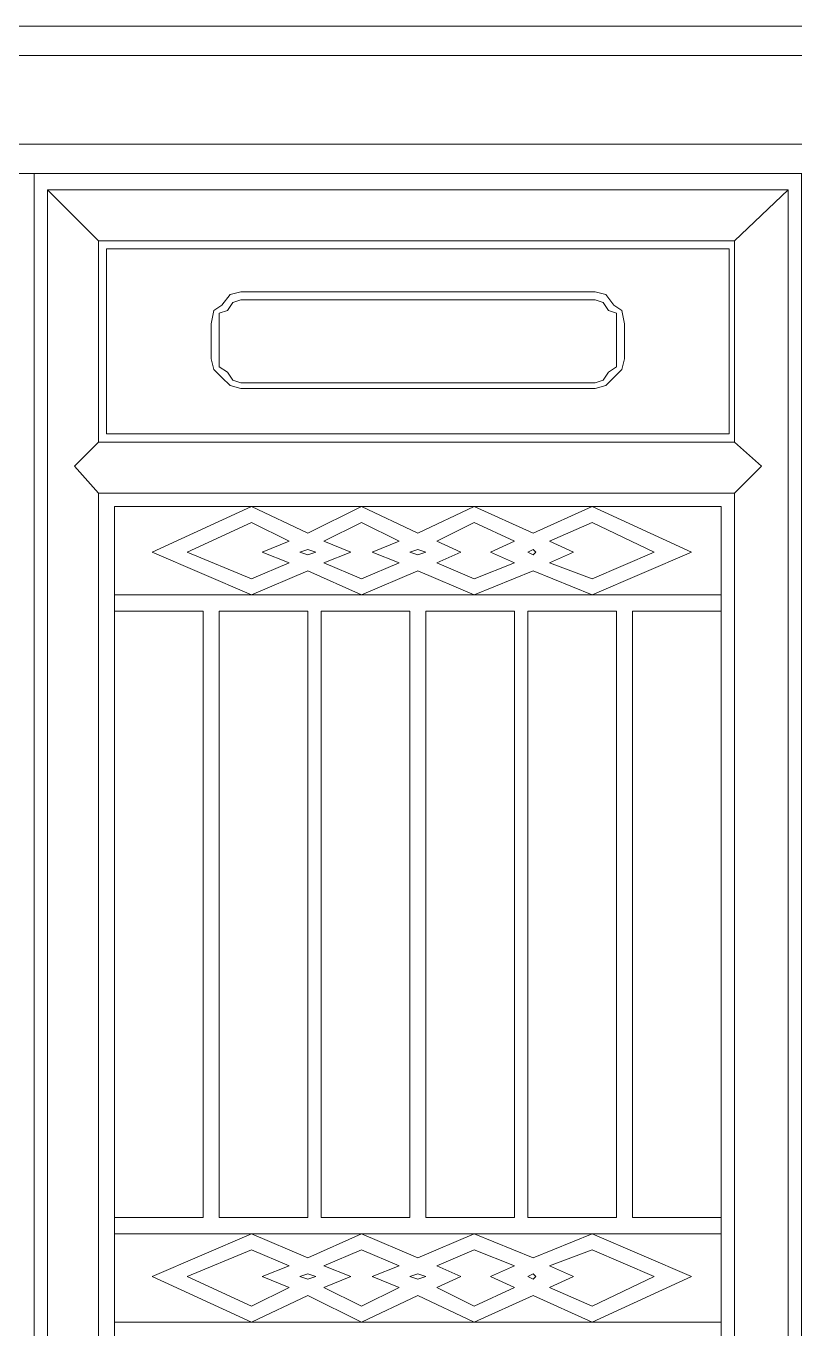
# Model space of a CAD drawing. Header units: centimetres. Extents: x -9.8 to 7.8, y -8.8 to 8.
# Drawn here: x -5.07 to -1.06, y 1.19 to 7.98 of the extents above; entities that cross this region are included whole.
import ezdxf

# ---------------------------------------------------------------- set-up
doc = ezdxf.new("R2010")
doc.units = ezdxf.units.CM
doc.header["$MEASUREMENT"] = 0
doc.layers.add('layer 1', color=7, linetype='Continuous')

msp = doc.modelspace()

# ---------------------------------------------------------------- linework, layer by layer
at = {"layer": 'layer 1', "color": 250, "lineweight": 0}
for points, knots in [([(-9.81791, 7.98399), (-9.81791, 7.98399), (7.76277, 7.98399), (7.76277, 7.98399), (7.76277, 7.98399), (7.76277, 7.98399), (7.76277, -8.84087), (7.76277, -8.84087), (7.76277, -8.84087), (7.76277, -8.84087), (-9.81791, -8.84087), (-9.81791, -8.84087), (-9.81791, -8.84087), (-9.81791, -8.84087), (-9.81791, 7.98399), (-9.81791, 7.98399)], [0, 0, 0, 0, 0.25, 0.25, 0.25, 0.25, 0.5, 0.5, 0.5, 0.5, 0.75, 0.75, 0.75, 0.75, 1, 1, 1, 1]), ([(-9.66394, 7.83002), (-9.66394, 7.83002), (7.6088, 7.83002), (7.6088, 7.83002), (7.6088, 7.83002), (7.6088, 7.83002), (7.6088, -8.6869), (7.6088, -8.6869), (7.6088, -8.6869), (7.6088, -8.6869), (-9.66394, -8.6869), (-9.66394, -8.6869), (-9.66394, -8.6869), (-9.66394, -8.6869), (-9.66394, 7.83002), (-9.66394, 7.83002)], [0, 0, 0, 0, 0.25, 0.25, 0.25, 0.25, 0.5, 0.5, 0.5, 0.5, 0.75, 0.75, 0.75, 0.75, 1, 1, 1, 1]), ([(-9.20203, 7.36811), (-9.20203, 7.36811), (7.14689, 7.36811), (7.14689, 7.36811), (7.14689, 7.36811), (7.14689, 7.36811), (7.14689, -8.22499), (7.14689, -8.22499), (7.14689, -8.22499), (7.14689, -8.22499), (-9.20203, -8.22499), (-9.20203, -8.22499), (-9.20203, -8.22499), (-9.20203, -8.22499), (-9.20203, 7.36811), (-9.20203, 7.36811)], [0, 0, 0, 0, 0.25, 0.25, 0.25, 0.25, 0.5, 0.5, 0.5, 0.5, 0.75, 0.75, 0.75, 0.75, 1, 1, 1, 1]), ([(-9.04806, -8.07102), (-9.04806, -8.07102), (-9.04806, 7.21414), (-9.04806, 7.21414), (-9.04806, 7.21414), (-9.04806, 7.21414), (2.98969, 7.21414), (2.98969, 7.21414), (2.98969, 7.21414), (2.98969, 7.21414), (2.98969, -8.07102), (2.98969, -8.07102), (2.98969, -8.07102), (2.98969, -8.07102), (-9.04806, -8.07102), (-9.04806, -8.07102)], [0, 0, 0, 0, 0.25, 0.25, 0.25, 0.25, 0.5, 0.5, 0.5, 0.5, 0.75, 0.75, 0.75, 0.75, 1, 1, 1, 1]), ([(-9.04806, -8.07102), (-9.04806, -8.07102), (-9.04806, 7.21414), (-9.04806, 7.21414), (-9.04806, 7.21414), (-9.04806, 7.21414), (-5.0308, 7.21414), (-5.0308, 7.21414), (-5.0308, 7.21414), (-5.0308, 7.21414), (-5.0308, -8.07102), (-5.0308, -8.07102), (-5.0308, -8.07102), (-5.0308, -8.07102), (-9.04806, -8.07102), (-9.04806, -8.07102)], [0, 0, 0, 0, 0.25, 0.25, 0.25, 0.25, 0.5, 0.5, 0.5, 0.5, 0.75, 0.75, 0.75, 0.75, 1, 1, 1, 1]), ([(-1.02757, -8.07102), (-1.02757, -8.07102), (-1.02757, 7.21414), (-1.02757, 7.21414), (-1.02757, 7.21414), (-1.02757, 7.21414), (-5.0308, 7.21414), (-5.0308, 7.21414), (-5.0308, 7.21414), (-5.0308, 7.21414), (-5.0308, -8.07102), (-5.0308, -8.07102), (-5.0308, -8.07102), (-5.0308, -8.07102), (-1.02757, -8.07102), (-1.02757, -8.07102)], [0, 0, 0, 0, 0.25, 0.25, 0.25, 0.25, 0.5, 0.5, 0.5, 0.5, 0.75, 0.75, 0.75, 0.75, 1, 1, 1, 1]), ([(-4.96083, -7.98702), (-4.96083, -7.98702), (-1.09754, -7.98702), (-1.09754, -7.98702), (-1.09754, -7.98702), (-1.09754, -7.98702), (-1.09754, 7.13014), (-1.09754, 7.13014), (-1.09754, 7.13014), (-1.09754, 7.13014), (-4.96083, 7.13014), (-4.96083, 7.13014), (-4.96083, 7.13014), (-4.96083, 7.13014), (-4.96083, -7.98702), (-4.96083, -7.98702)], [0, 0, 0, 0, 0.25, 0.25, 0.25, 0.25, 0.5, 0.5, 0.5, 0.5, 0.75, 0.75, 0.75, 0.75, 1, 1, 1, 1]), ([(-1.37742, 6.86411), (-1.37742, 6.86411), (-4.6948, 6.86411), (-4.6948, 6.86411), (-4.6948, 6.86411), (-4.6948, 6.86411), (-4.6948, 5.81437), (-4.6948, 5.81437), (-4.6948, 5.81437), (-4.6948, 5.81437), (-1.37742, 5.81437), (-1.37742, 5.81437), (-1.37742, 5.81437), (-1.37742, 5.81437), (-1.37742, 6.86411), (-1.37742, 6.86411)], [0, 0, 0, 0, 0.25, 0.25, 0.25, 0.25, 0.5, 0.5, 0.5, 0.5, 0.75, 0.75, 0.75, 0.75, 1, 1, 1, 1]), ([(-4.65289, 6.8222), (-4.65289, 6.8222), (-4.65289, 5.85628), (-4.65289, 5.85628), (-4.65289, 5.85628), (-4.65289, 5.85628), (-1.40548, 5.85628), (-1.40548, 5.85628), (-1.40548, 5.85628), (-1.40548, 5.85628), (-1.40548, 6.8222), (-1.40548, 6.8222), (-1.40548, 6.8222), (-1.40548, 6.8222), (-4.65289, 6.8222), (-4.65289, 6.8222), (-4.65289, 6.8222), (-4.65289, 6.8222), (-1.40548, 6.8222), (-1.40548, 6.8222)], [0, 0, 0, 0, 0.2, 0.2, 0.2, 0.2, 0.4, 0.4, 0.4, 0.4, 0.6, 0.6, 0.6, 0.6, 0.8, 0.8, 0.8, 0.8, 1, 1, 1, 1]), ([(-3.95301, 6.59826), (-3.95301, 6.59826), (-4.00895, 6.58423), (-4.00895, 6.58423), (-4.00895, 6.58423), (-4.00895, 6.58423), (-4.05104, 6.52829), (-4.05104, 6.52829)], [0, 0, 0, 0, 0.5, 0.5, 0.5, 0.5, 1, 1, 1, 1]), ([(-2.00734, 6.52829), (-2.00734, 6.52829), (-2.04943, 6.58423), (-2.04943, 6.58423), (-2.04943, 6.58423), (-2.04943, 6.58423), (-2.10537, 6.59826), (-2.10537, 6.59826)], [0, 0, 0, 0, 0.5, 0.5, 0.5, 0.5, 1, 1, 1, 1]), ([(-4.05104, 6.52829), (-4.05104, 6.52829), (-4.09295, 6.50023), (-4.09295, 6.50023), (-4.09295, 6.50023), (-4.09295, 6.50023), (-4.10698, 6.43026), (-4.10698, 6.43026)], [0, 0, 0, 0, 0.5, 0.5, 0.5, 0.5, 1, 1, 1, 1]), ([(-3.95301, 6.55617), (-3.95301, 6.55617), (-3.99492, 6.54232), (-3.99492, 6.54232), (-3.99492, 6.54232), (-3.99492, 6.54232), (-4.02298, 6.50023), (-4.02298, 6.50023)], [0, 0, 0, 0, 0.5, 0.5, 0.5, 0.5, 1, 1, 1, 1]), ([(-2.0354, 6.50023), (-2.0354, 6.50023), (-2.06328, 6.54232), (-2.06328, 6.54232), (-2.06328, 6.54232), (-2.06328, 6.54232), (-2.10537, 6.55617), (-2.10537, 6.55617)], [0, 0, 0, 0, 0.5, 0.5, 0.5, 0.5, 1, 1, 1, 1]), ([(-1.9514, 6.43026), (-1.9514, 6.43026), (-1.96543, 6.50023), (-1.96543, 6.50023), (-1.96543, 6.50023), (-1.96543, 6.50023), (-2.00734, 6.52829), (-2.00734, 6.52829)], [0, 0, 0, 0, 0.5, 0.5, 0.5, 0.5, 1, 1, 1, 1]), ([(-4.02298, 6.50023), (-4.02298, 6.50023), (-4.06489, 6.4862), (-4.06489, 6.4862), (-4.06489, 6.4862), (-4.06489, 6.4862), (-4.06489, 6.44429), (-4.06489, 6.44429)], [0, 0, 0, 0, 0.5, 0.5, 0.5, 0.5, 1, 1, 1, 1]), ([(-1.99331, 6.44429), (-1.99331, 6.44429), (-1.99331, 6.4862), (-1.99331, 6.4862), (-1.99331, 6.4862), (-1.99331, 6.4862), (-2.0354, 6.50023), (-2.0354, 6.50023)], [0, 0, 0, 0, 0.5, 0.5, 0.5, 0.5, 1, 1, 1, 1]), ([(-4.10698, 6.24823), (-4.10698, 6.24823), (-4.09295, 6.19229), (-4.09295, 6.19229), (-4.09295, 6.19229), (-4.09295, 6.19229), (-4.05104, 6.15037), (-4.05104, 6.15037)], [0, 0, 0, 0, 0.5, 0.5, 0.5, 0.5, 1, 1, 1, 1]), ([(-4.06489, 6.24823), (-4.06489, 6.24823), (-4.06489, 6.20632), (-4.06489, 6.20632), (-4.06489, 6.20632), (-4.06489, 6.20632), (-4.02298, 6.17826), (-4.02298, 6.17826)], [0, 0, 0, 0, 0.5, 0.5, 0.5, 0.5, 1, 1, 1, 1]), ([(-2.0354, 6.17826), (-2.0354, 6.17826), (-1.99331, 6.20632), (-1.99331, 6.20632), (-1.99331, 6.20632), (-1.99331, 6.20632), (-1.99331, 6.24823), (-1.99331, 6.24823)], [0, 0, 0, 0, 0.5, 0.5, 0.5, 0.5, 1, 1, 1, 1]), ([(-2.00734, 6.15037), (-2.00734, 6.15037), (-1.96543, 6.19229), (-1.96543, 6.19229), (-1.96543, 6.19229), (-1.96543, 6.19229), (-1.9514, 6.24823), (-1.9514, 6.24823)], [0, 0, 0, 0, 0.5, 0.5, 0.5, 0.5, 1, 1, 1, 1]), ([(-4.05104, 6.15037), (-4.05104, 6.15037), (-4.00895, 6.10828), (-4.00895, 6.10828), (-4.00895, 6.10828), (-4.00895, 6.10828), (-3.95301, 6.09425), (-3.95301, 6.09425)], [0, 0, 0, 0, 0.5, 0.5, 0.5, 0.5, 1, 1, 1, 1]), ([(-4.02298, 6.17826), (-4.02298, 6.17826), (-3.99492, 6.13634), (-3.99492, 6.13634), (-3.99492, 6.13634), (-3.99492, 6.13634), (-3.95301, 6.12231), (-3.95301, 6.12231)], [0, 0, 0, 0, 0.5, 0.5, 0.5, 0.5, 1, 1, 1, 1]), ([(-2.10537, 6.12231), (-2.10537, 6.12231), (-2.06328, 6.13634), (-2.06328, 6.13634), (-2.06328, 6.13634), (-2.06328, 6.13634), (-2.0354, 6.17826), (-2.0354, 6.17826)], [0, 0, 0, 0, 0.5, 0.5, 0.5, 0.5, 1, 1, 1, 1]), ([(-2.10537, 6.09425), (-2.10537, 6.09425), (-2.04943, 6.10828), (-2.04943, 6.10828), (-2.04943, 6.10828), (-2.04943, 6.10828), (-2.00734, 6.15037), (-2.00734, 6.15037)], [0, 0, 0, 0, 0.5, 0.5, 0.5, 0.5, 1, 1, 1, 1]), ([(-1.37742, -6.4054), (-1.37742, -6.4054), (-1.37742, 5.54834), (-1.37742, 5.54834), (-1.37742, 5.54834), (-1.37742, 5.54834), (-4.6948, 5.54834), (-4.6948, 5.54834), (-4.6948, 5.54834), (-4.6948, 5.54834), (-4.6948, -6.4054), (-4.6948, -6.4054), (-4.6948, -6.4054), (-4.6948, -6.4054), (-1.37742, -6.4054), (-1.37742, -6.4054)], [0, 0, 0, 0, 0.25, 0.25, 0.25, 0.25, 0.5, 0.5, 0.5, 0.5, 0.75, 0.75, 0.75, 0.75, 1, 1, 1, 1]), ([(-1.44739, -6.33543), (-1.44739, -6.33543), (-1.44739, 5.47837), (-1.44739, 5.47837), (-1.44739, 5.47837), (-1.44739, 5.47837), (-4.6108, 5.47837), (-4.6108, 5.47837), (-4.6108, 5.47837), (-4.6108, 5.47837), (-4.6108, -6.33543), (-4.6108, -6.33543), (-4.6108, -6.33543), (-4.6108, -6.33543), (-1.44739, -6.33543), (-1.44739, -6.33543)], [0, 0, 0, 0, 0.25, 0.25, 0.25, 0.25, 0.5, 0.5, 0.5, 0.5, 0.75, 0.75, 0.75, 0.75, 1, 1, 1, 1]), ([(-2.73528, 5.47837), (-2.73528, 5.47837), (-2.42734, 5.33843), (-2.42734, 5.33843), (-2.42734, 5.33843), (-2.42734, 5.33843), (-2.1194, 5.47837), (-2.1194, 5.47837), (-2.1194, 5.47837), (-2.1194, 5.47837), (-1.60136, 5.2404), (-1.60136, 5.2404), (-1.60136, 5.2404), (-1.60136, 5.2404), (-2.1194, 5.01646), (-2.1194, 5.01646), (-2.1194, 5.01646), (-2.1194, 5.01646), (-2.42734, 5.14255), (-2.42734, 5.14255), (-2.42734, 5.14255), (-2.42734, 5.14255), (-2.73528, 5.01646), (-2.73528, 5.01646), (-2.73528, 5.01646), (-2.73528, 5.01646), (-3.02919, 5.14255), (-3.02919, 5.14255), (-3.02919, 5.14255), (-3.02919, 5.14255), (-3.3231, 5.01646), (-3.3231, 5.01646), (-3.3231, 5.01646), (-3.3231, 5.01646), (-3.60298, 5.14255), (-3.60298, 5.14255), (-3.60298, 5.14255), (-3.60298, 5.14255), (-3.89707, 5.01646), (-3.89707, 5.01646), (-3.89707, 5.01646), (-3.89707, 5.01646), (-4.41492, 5.2404), (-4.41492, 5.2404), (-4.41492, 5.2404), (-4.41492, 5.2404), (-3.89707, 5.47837), (-3.89707, 5.47837), (-3.89707, 5.47837), (-3.89707, 5.47837), (-3.60298, 5.33843), (-3.60298, 5.33843), (-3.60298, 5.33843), (-3.60298, 5.33843), (-3.3231, 5.47837), (-3.3231, 5.47837), (-3.3231, 5.47837), (-3.3231, 5.47837), (-3.02919, 5.33843), (-3.02919, 5.33843), (-3.02919, 5.33843), (-3.02919, 5.33843), (-2.73528, 5.47837), (-2.73528, 5.47837)], [0, 0, 0, 0, 0.0625, 0.0625, 0.0625, 0.0625, 0.125, 0.125, 0.125, 0.125, 0.1875, 0.1875, 0.1875, 0.1875, 0.25, 0.25, 0.25, 0.25, 0.3125, 0.3125, 0.3125, 0.3125, 0.375, 0.375, 0.375, 0.375, 0.4375, 0.4375, 0.4375, 0.4375, 0.5, 0.5, 0.5, 0.5, 0.5625, 0.5625, 0.5625, 0.5625, 0.625, 0.625, 0.625, 0.625, 0.6875, 0.6875, 0.6875, 0.6875, 0.75, 0.75, 0.75, 0.75, 0.8125, 0.8125, 0.8125, 0.8125, 0.875, 0.875, 0.875, 0.875, 0.9375, 0.9375, 0.9375, 0.9375, 1, 1, 1, 1]), ([(-3.70101, 5.29652), (-3.70101, 5.29652), (-3.84095, 5.2404), (-3.84095, 5.2404), (-3.84095, 5.2404), (-3.84095, 5.2404), (-3.70101, 5.18446), (-3.70101, 5.18446), (-3.70101, 5.18446), (-3.70101, 5.18446), (-3.89707, 5.10046), (-3.89707, 5.10046), (-3.89707, 5.10046), (-3.89707, 5.10046), (-4.23289, 5.2404), (-4.23289, 5.2404), (-4.23289, 5.2404), (-4.23289, 5.2404), (-3.89707, 5.39437), (-3.89707, 5.39437), (-3.89707, 5.39437), (-3.89707, 5.39437), (-3.70101, 5.29652), (-3.70101, 5.29652)], [0, 0, 0, 0, 0.1666667, 0.1666667, 0.1666667, 0.1666667, 0.3333333, 0.3333333, 0.3333333, 0.3333333, 0.5, 0.5, 0.5, 0.5, 0.6666667, 0.6666667, 0.6666667, 0.6666667, 0.8333333, 0.8333333, 0.8333333, 0.8333333, 1, 1, 1, 1]), ([(-3.12722, 5.29652), (-3.12722, 5.29652), (-3.26716, 5.2404), (-3.26716, 5.2404), (-3.26716, 5.2404), (-3.26716, 5.2404), (-3.12722, 5.18446), (-3.12722, 5.18446), (-3.12722, 5.18446), (-3.12722, 5.18446), (-3.3231, 5.10046), (-3.3231, 5.10046), (-3.3231, 5.10046), (-3.3231, 5.10046), (-3.51916, 5.18446), (-3.51916, 5.18446), (-3.51916, 5.18446), (-3.51916, 5.18446), (-3.37904, 5.2404), (-3.37904, 5.2404), (-3.37904, 5.2404), (-3.37904, 5.2404), (-3.51916, 5.29652), (-3.51916, 5.29652), (-3.51916, 5.29652), (-3.51916, 5.29652), (-3.3231, 5.39437), (-3.3231, 5.39437), (-3.3231, 5.39437), (-3.3231, 5.39437), (-3.12722, 5.29652), (-3.12722, 5.29652)], [0, 0, 0, 0, 0.125, 0.125, 0.125, 0.125, 0.25, 0.25, 0.25, 0.25, 0.375, 0.375, 0.375, 0.375, 0.5, 0.5, 0.5, 0.5, 0.625, 0.625, 0.625, 0.625, 0.75, 0.75, 0.75, 0.75, 0.875, 0.875, 0.875, 0.875, 1, 1, 1, 1]), ([(-2.93116, 5.18446), (-2.93116, 5.18446), (-2.80525, 5.2404), (-2.80525, 5.2404), (-2.80525, 5.2404), (-2.80525, 5.2404), (-2.93116, 5.29652), (-2.93116, 5.29652), (-2.93116, 5.29652), (-2.93116, 5.29652), (-2.73528, 5.39437), (-2.73528, 5.39437), (-2.73528, 5.39437), (-2.73528, 5.39437), (-2.52519, 5.29652), (-2.52519, 5.29652), (-2.52519, 5.29652), (-2.52519, 5.29652), (-2.65128, 5.2404), (-2.65128, 5.2404), (-2.65128, 5.2404), (-2.65128, 5.2404), (-2.52519, 5.18446), (-2.52519, 5.18446), (-2.52519, 5.18446), (-2.52519, 5.18446), (-2.73528, 5.10046), (-2.73528, 5.10046), (-2.73528, 5.10046), (-2.73528, 5.10046), (-2.93116, 5.18446), (-2.93116, 5.18446)], [0, 0, 0, 0, 0.125, 0.125, 0.125, 0.125, 0.25, 0.25, 0.25, 0.25, 0.375, 0.375, 0.375, 0.375, 0.5, 0.5, 0.5, 0.5, 0.625, 0.625, 0.625, 0.625, 0.75, 0.75, 0.75, 0.75, 0.875, 0.875, 0.875, 0.875, 1, 1, 1, 1]), ([(-2.34334, 5.29652), (-2.34334, 5.29652), (-2.21725, 5.2404), (-2.21725, 5.2404), (-2.21725, 5.2404), (-2.21725, 5.2404), (-2.34334, 5.18446), (-2.34334, 5.18446), (-2.34334, 5.18446), (-2.34334, 5.18446), (-2.1194, 5.10046), (-2.1194, 5.10046), (-2.1194, 5.10046), (-2.1194, 5.10046), (-1.79742, 5.2404), (-1.79742, 5.2404), (-1.79742, 5.2404), (-1.79742, 5.2404), (-2.1194, 5.39437), (-2.1194, 5.39437), (-2.1194, 5.39437), (-2.1194, 5.39437), (-2.34334, 5.29652), (-2.34334, 5.29652)], [0, 0, 0, 0, 0.1666667, 0.1666667, 0.1666667, 0.1666667, 0.3333333, 0.3333333, 0.3333333, 0.3333333, 0.5, 0.5, 0.5, 0.5, 0.6666667, 0.6666667, 0.6666667, 0.6666667, 0.8333333, 0.8333333, 0.8333333, 0.8333333, 1, 1, 1, 1]), ([(-3.60298, 5.22655), (-3.60298, 5.22655), (-3.64507, 5.2404), (-3.64507, 5.2404), (-3.64507, 5.2404), (-3.64507, 5.2404), (-3.60298, 5.25443), (-3.60298, 5.25443)], [0, 0, 0, 0, 0.5, 0.5, 0.5, 0.5, 1, 1, 1, 1]), ([(-3.60298, 5.25443), (-3.60298, 5.25443), (-3.56107, 5.2404), (-3.56107, 5.2404), (-3.56107, 5.2404), (-3.56107, 5.2404), (-3.60298, 5.22655), (-3.60298, 5.22655)], [0, 0, 0, 0, 0.5, 0.5, 0.5, 0.5, 1, 1, 1, 1]), ([(-3.02919, 5.22655), (-3.02919, 5.22655), (-3.0711, 5.2404), (-3.0711, 5.2404), (-3.0711, 5.2404), (-3.0711, 5.2404), (-3.02919, 5.25443), (-3.02919, 5.25443), (-3.02919, 5.25443), (-3.02919, 5.25443), (-2.9871, 5.2404), (-2.9871, 5.2404), (-2.9871, 5.2404), (-2.9871, 5.2404), (-3.02919, 5.22655), (-3.02919, 5.22655)], [0, 0, 0, 0, 0.25, 0.25, 0.25, 0.25, 0.5, 0.5, 0.5, 0.5, 0.75, 0.75, 0.75, 0.75, 1, 1, 1, 1]), ([(-2.42734, 5.22655), (-2.42734, 5.22655), (-2.41331, 5.2404), (-2.41331, 5.2404), (-2.41331, 5.2404), (-2.41331, 5.2404), (-2.42734, 5.25443), (-2.42734, 5.25443), (-2.42734, 5.25443), (-2.42734, 5.25443), (-2.45522, 5.2404), (-2.45522, 5.2404), (-2.45522, 5.2404), (-2.45522, 5.2404), (-2.42734, 5.22655), (-2.42734, 5.22655)], [0, 0, 0, 0, 0.25, 0.25, 0.25, 0.25, 0.5, 0.5, 0.5, 0.5, 0.75, 0.75, 0.75, 0.75, 1, 1, 1, 1]), ([(-4.6108, 4.93246), (-4.6108, 4.93246), (-4.14889, 4.93246), (-4.14889, 4.93246), (-4.14889, 4.93246), (-4.14889, 4.93246), (-4.14889, 1.76905), (-4.14889, 1.76905), (-4.14889, 1.76905), (-4.14889, 1.76905), (-4.6108, 1.76905), (-4.6108, 1.76905)], [0, 0, 0, 0, 0.3333333, 0.3333333, 0.3333333, 0.3333333, 0.6666667, 0.6666667, 0.6666667, 0.6666667, 1, 1, 1, 1]), ([(-4.06489, 1.76905), (-4.06489, 1.76905), (-4.06489, 4.93246), (-4.06489, 4.93246), (-4.06489, 4.93246), (-4.06489, 4.93246), (-3.60298, 4.93246), (-3.60298, 4.93246), (-3.60298, 4.93246), (-3.60298, 4.93246), (-3.60298, 1.76905), (-3.60298, 1.76905), (-3.60298, 1.76905), (-3.60298, 1.76905), (-4.06489, 1.76905), (-4.06489, 1.76905)], [0, 0, 0, 0, 0.25, 0.25, 0.25, 0.25, 0.5, 0.5, 0.5, 0.5, 0.75, 0.75, 0.75, 0.75, 1, 1, 1, 1]), ([(-3.53301, 1.76905), (-3.53301, 1.76905), (-3.53301, 4.93246), (-3.53301, 4.93246), (-3.53301, 4.93246), (-3.53301, 4.93246), (-3.0711, 4.93246), (-3.0711, 4.93246), (-3.0711, 4.93246), (-3.0711, 4.93246), (-3.0711, 1.76905), (-3.0711, 1.76905), (-3.0711, 1.76905), (-3.0711, 1.76905), (-3.53301, 1.76905), (-3.53301, 1.76905)], [0, 0, 0, 0, 0.25, 0.25, 0.25, 0.25, 0.5, 0.5, 0.5, 0.5, 0.75, 0.75, 0.75, 0.75, 1, 1, 1, 1]), ([(-2.9871, 1.76905), (-2.9871, 1.76905), (-2.9871, 4.93246), (-2.9871, 4.93246), (-2.9871, 4.93246), (-2.9871, 4.93246), (-2.52519, 4.93246), (-2.52519, 4.93246), (-2.52519, 4.93246), (-2.52519, 4.93246), (-2.52519, 1.76905), (-2.52519, 1.76905), (-2.52519, 1.76905), (-2.52519, 1.76905), (-2.9871, 1.76905), (-2.9871, 1.76905)], [0, 0, 0, 0, 0.25, 0.25, 0.25, 0.25, 0.5, 0.5, 0.5, 0.5, 0.75, 0.75, 0.75, 0.75, 1, 1, 1, 1]), ([(-2.45522, 1.76905), (-2.45522, 1.76905), (-2.45522, 4.93246), (-2.45522, 4.93246), (-2.45522, 4.93246), (-2.45522, 4.93246), (-1.99331, 4.93246), (-1.99331, 4.93246), (-1.99331, 4.93246), (-1.99331, 4.93246), (-1.99331, 1.76905), (-1.99331, 1.76905), (-1.99331, 1.76905), (-1.99331, 1.76905), (-2.45522, 1.76905), (-2.45522, 1.76905)], [0, 0, 0, 0, 0.25, 0.25, 0.25, 0.25, 0.5, 0.5, 0.5, 0.5, 0.75, 0.75, 0.75, 0.75, 1, 1, 1, 1]), ([(-1.44739, 1.76905), (-1.44739, 1.76905), (-1.90931, 1.76905), (-1.90931, 1.76905), (-1.90931, 1.76905), (-1.90931, 1.76905), (-1.90931, 4.93246), (-1.90931, 4.93246), (-1.90931, 4.93246), (-1.90931, 4.93246), (-1.44739, 4.93246), (-1.44739, 4.93246)], [0, 0, 0, 0, 0.3333333, 0.3333333, 0.3333333, 0.3333333, 0.6666667, 0.6666667, 0.6666667, 0.6666667, 1, 1, 1, 1]), ([(-2.73528, 1.68505), (-2.73528, 1.68505), (-2.42734, 1.55914), (-2.42734, 1.55914), (-2.42734, 1.55914), (-2.42734, 1.55914), (-2.1194, 1.68505), (-2.1194, 1.68505), (-2.1194, 1.68505), (-2.1194, 1.68505), (-1.60136, 1.46111), (-1.60136, 1.46111), (-1.60136, 1.46111), (-1.60136, 1.46111), (-2.1194, 1.22314), (-2.1194, 1.22314), (-2.1194, 1.22314), (-2.1194, 1.22314), (-2.42734, 1.36326), (-2.42734, 1.36326), (-2.42734, 1.36326), (-2.42734, 1.36326), (-2.73528, 1.22314), (-2.73528, 1.22314), (-2.73528, 1.22314), (-2.73528, 1.22314), (-3.02919, 1.36326), (-3.02919, 1.36326), (-3.02919, 1.36326), (-3.02919, 1.36326), (-3.3231, 1.22314), (-3.3231, 1.22314), (-3.3231, 1.22314), (-3.3231, 1.22314), (-3.60298, 1.36326), (-3.60298, 1.36326), (-3.60298, 1.36326), (-3.60298, 1.36326), (-3.89707, 1.22314), (-3.89707, 1.22314), (-3.89707, 1.22314), (-3.89707, 1.22314), (-4.41492, 1.46111), (-4.41492, 1.46111), (-4.41492, 1.46111), (-4.41492, 1.46111), (-3.89707, 1.68505), (-3.89707, 1.68505), (-3.89707, 1.68505), (-3.89707, 1.68505), (-3.60298, 1.55914), (-3.60298, 1.55914), (-3.60298, 1.55914), (-3.60298, 1.55914), (-3.3231, 1.68505), (-3.3231, 1.68505), (-3.3231, 1.68505), (-3.3231, 1.68505), (-3.02919, 1.55914), (-3.02919, 1.55914), (-3.02919, 1.55914), (-3.02919, 1.55914), (-2.73528, 1.68505), (-2.73528, 1.68505)], [0, 0, 0, 0, 0.0625, 0.0625, 0.0625, 0.0625, 0.125, 0.125, 0.125, 0.125, 0.1875, 0.1875, 0.1875, 0.1875, 0.25, 0.25, 0.25, 0.25, 0.3125, 0.3125, 0.3125, 0.3125, 0.375, 0.375, 0.375, 0.375, 0.4375, 0.4375, 0.4375, 0.4375, 0.5, 0.5, 0.5, 0.5, 0.5625, 0.5625, 0.5625, 0.5625, 0.625, 0.625, 0.625, 0.625, 0.6875, 0.6875, 0.6875, 0.6875, 0.75, 0.75, 0.75, 0.75, 0.8125, 0.8125, 0.8125, 0.8125, 0.875, 0.875, 0.875, 0.875, 0.9375, 0.9375, 0.9375, 0.9375, 1, 1, 1, 1]), ([(-3.70101, 1.51723), (-3.70101, 1.51723), (-3.84095, 1.46111), (-3.84095, 1.46111), (-3.84095, 1.46111), (-3.84095, 1.46111), (-3.70101, 1.40517), (-3.70101, 1.40517), (-3.70101, 1.40517), (-3.70101, 1.40517), (-3.89707, 1.30714), (-3.89707, 1.30714), (-3.89707, 1.30714), (-3.89707, 1.30714), (-4.23289, 1.46111), (-4.23289, 1.46111), (-4.23289, 1.46111), (-4.23289, 1.46111), (-3.89707, 1.60123), (-3.89707, 1.60123), (-3.89707, 1.60123), (-3.89707, 1.60123), (-3.70101, 1.51723), (-3.70101, 1.51723)], [0, 0, 0, 0, 0.1666667, 0.1666667, 0.1666667, 0.1666667, 0.3333333, 0.3333333, 0.3333333, 0.3333333, 0.5, 0.5, 0.5, 0.5, 0.6666667, 0.6666667, 0.6666667, 0.6666667, 0.8333333, 0.8333333, 0.8333333, 0.8333333, 1, 1, 1, 1]), ([(-3.12722, 1.51723), (-3.12722, 1.51723), (-3.26716, 1.46111), (-3.26716, 1.46111), (-3.26716, 1.46111), (-3.26716, 1.46111), (-3.12722, 1.40517), (-3.12722, 1.40517), (-3.12722, 1.40517), (-3.12722, 1.40517), (-3.3231, 1.30714), (-3.3231, 1.30714), (-3.3231, 1.30714), (-3.3231, 1.30714), (-3.51916, 1.40517), (-3.51916, 1.40517), (-3.51916, 1.40517), (-3.51916, 1.40517), (-3.37904, 1.46111), (-3.37904, 1.46111), (-3.37904, 1.46111), (-3.37904, 1.46111), (-3.51916, 1.51723), (-3.51916, 1.51723), (-3.51916, 1.51723), (-3.51916, 1.51723), (-3.3231, 1.60123), (-3.3231, 1.60123), (-3.3231, 1.60123), (-3.3231, 1.60123), (-3.12722, 1.51723), (-3.12722, 1.51723)], [0, 0, 0, 0, 0.125, 0.125, 0.125, 0.125, 0.25, 0.25, 0.25, 0.25, 0.375, 0.375, 0.375, 0.375, 0.5, 0.5, 0.5, 0.5, 0.625, 0.625, 0.625, 0.625, 0.75, 0.75, 0.75, 0.75, 0.875, 0.875, 0.875, 0.875, 1, 1, 1, 1]), ([(-2.93116, 1.40517), (-2.93116, 1.40517), (-2.80525, 1.46111), (-2.80525, 1.46111), (-2.80525, 1.46111), (-2.80525, 1.46111), (-2.93116, 1.51723), (-2.93116, 1.51723), (-2.93116, 1.51723), (-2.93116, 1.51723), (-2.73528, 1.60123), (-2.73528, 1.60123), (-2.73528, 1.60123), (-2.73528, 1.60123), (-2.52519, 1.51723), (-2.52519, 1.51723), (-2.52519, 1.51723), (-2.52519, 1.51723), (-2.65128, 1.46111), (-2.65128, 1.46111), (-2.65128, 1.46111), (-2.65128, 1.46111), (-2.52519, 1.40517), (-2.52519, 1.40517), (-2.52519, 1.40517), (-2.52519, 1.40517), (-2.73528, 1.30714), (-2.73528, 1.30714), (-2.73528, 1.30714), (-2.73528, 1.30714), (-2.93116, 1.40517), (-2.93116, 1.40517)], [0, 0, 0, 0, 0.125, 0.125, 0.125, 0.125, 0.25, 0.25, 0.25, 0.25, 0.375, 0.375, 0.375, 0.375, 0.5, 0.5, 0.5, 0.5, 0.625, 0.625, 0.625, 0.625, 0.75, 0.75, 0.75, 0.75, 0.875, 0.875, 0.875, 0.875, 1, 1, 1, 1]), ([(-2.34334, 1.51723), (-2.34334, 1.51723), (-2.21725, 1.46111), (-2.21725, 1.46111), (-2.21725, 1.46111), (-2.21725, 1.46111), (-2.34334, 1.40517), (-2.34334, 1.40517), (-2.34334, 1.40517), (-2.34334, 1.40517), (-2.1194, 1.30714), (-2.1194, 1.30714), (-2.1194, 1.30714), (-2.1194, 1.30714), (-1.79742, 1.46111), (-1.79742, 1.46111), (-1.79742, 1.46111), (-1.79742, 1.46111), (-2.1194, 1.60123), (-2.1194, 1.60123), (-2.1194, 1.60123), (-2.1194, 1.60123), (-2.34334, 1.51723), (-2.34334, 1.51723)], [0, 0, 0, 0, 0.1666667, 0.1666667, 0.1666667, 0.1666667, 0.3333333, 0.3333333, 0.3333333, 0.3333333, 0.5, 0.5, 0.5, 0.5, 0.6666667, 0.6666667, 0.6666667, 0.6666667, 0.8333333, 0.8333333, 0.8333333, 0.8333333, 1, 1, 1, 1]), ([(-3.60298, 1.44726), (-3.60298, 1.44726), (-3.64507, 1.46111), (-3.64507, 1.46111), (-3.64507, 1.46111), (-3.64507, 1.46111), (-3.60298, 1.47514), (-3.60298, 1.47514)], [0, 0, 0, 0, 0.5, 0.5, 0.5, 0.5, 1, 1, 1, 1]), ([(-3.60298, 1.47514), (-3.60298, 1.47514), (-3.56107, 1.46111), (-3.56107, 1.46111), (-3.56107, 1.46111), (-3.56107, 1.46111), (-3.60298, 1.44726), (-3.60298, 1.44726)], [0, 0, 0, 0, 0.5, 0.5, 0.5, 0.5, 1, 1, 1, 1]), ([(-3.02919, 1.44726), (-3.02919, 1.44726), (-3.0711, 1.46111), (-3.0711, 1.46111), (-3.0711, 1.46111), (-3.0711, 1.46111), (-3.02919, 1.47514), (-3.02919, 1.47514), (-3.02919, 1.47514), (-3.02919, 1.47514), (-2.9871, 1.46111), (-2.9871, 1.46111), (-2.9871, 1.46111), (-2.9871, 1.46111), (-3.02919, 1.44726), (-3.02919, 1.44726)], [0, 0, 0, 0, 0.25, 0.25, 0.25, 0.25, 0.5, 0.5, 0.5, 0.5, 0.75, 0.75, 0.75, 0.75, 1, 1, 1, 1]), ([(-2.42734, 1.44726), (-2.42734, 1.44726), (-2.41331, 1.46111), (-2.41331, 1.46111), (-2.41331, 1.46111), (-2.41331, 1.46111), (-2.42734, 1.47514), (-2.42734, 1.47514), (-2.42734, 1.47514), (-2.42734, 1.47514), (-2.45522, 1.46111), (-2.45522, 1.46111), (-2.45522, 1.46111), (-2.45522, 1.46111), (-2.42734, 1.44726), (-2.42734, 1.44726)], [0, 0, 0, 0, 0.25, 0.25, 0.25, 0.25, 0.5, 0.5, 0.5, 0.5, 0.75, 0.75, 0.75, 0.75, 1, 1, 1, 1])]:
    msp.add_open_spline(points, degree=3, knots=knots, dxfattribs=at)
for points in [[(-4.96083, 7.13014), (-4.96083, 7.13014), (-4.6948, 6.86411), (-4.6948, 6.86411)], [(-1.37742, 6.86411), (-1.37742, 6.86411), (-1.09754, 7.13014), (-1.09754, 7.13014)], [(-4.65289, 6.8222), (-4.65289, 6.8222), (-4.65289, 5.85628), (-4.65289, 5.85628)], [(-1.40548, 6.8222), (-1.40548, 6.8222), (-1.40548, 5.85628), (-1.40548, 5.85628)], [(-2.10537, 6.59826), (-2.10537, 6.59826), (-3.95301, 6.59826), (-3.95301, 6.59826)], [(-2.10537, 6.55617), (-2.10537, 6.55617), (-3.95301, 6.55617), (-3.95301, 6.55617)], [(-4.10698, 6.43026), (-4.10698, 6.43026), (-4.10698, 6.24823), (-4.10698, 6.24823)], [(-4.06489, 6.44429), (-4.06489, 6.44429), (-4.06489, 6.24823), (-4.06489, 6.24823)], [(-1.99331, 6.24823), (-1.99331, 6.24823), (-1.99331, 6.44429), (-1.99331, 6.44429)], [(-1.9514, 6.24823), (-1.9514, 6.24823), (-1.9514, 6.43026), (-1.9514, 6.43026)], [(-3.95301, 6.12231), (-3.95301, 6.12231), (-2.10537, 6.12231), (-2.10537, 6.12231)], [(-3.95301, 6.09425), (-3.95301, 6.09425), (-2.10537, 6.09425), (-2.10537, 6.09425)], [(-4.6948, 5.81437), (-4.6948, 5.81437), (-4.82089, 5.68846), (-4.82089, 5.68846)], [(-1.37742, 5.81437), (-1.37742, 5.81437), (-1.23748, 5.68846), (-1.23748, 5.68846)], [(-4.6948, 5.54834), (-4.6948, 5.54834), (-4.82089, 5.68846), (-4.82089, 5.68846)], [(-1.37742, 5.54834), (-1.37742, 5.54834), (-1.23748, 5.68846), (-1.23748, 5.68846)], [(-4.6108, 5.01646), (-4.6108, 5.01646), (-1.44739, 5.01646), (-1.44739, 5.01646)], [(-4.6108, 1.68505), (-4.6108, 1.68505), (-1.44739, 1.68505), (-1.44739, 1.68505)], [(-4.6108, 1.22314), (-4.6108, 1.22314), (-1.44739, 1.22314), (-1.44739, 1.22314)]]:
    msp.add_open_spline(points, degree=3, dxfattribs=at)

doc.saveas('drawing.dxf')
